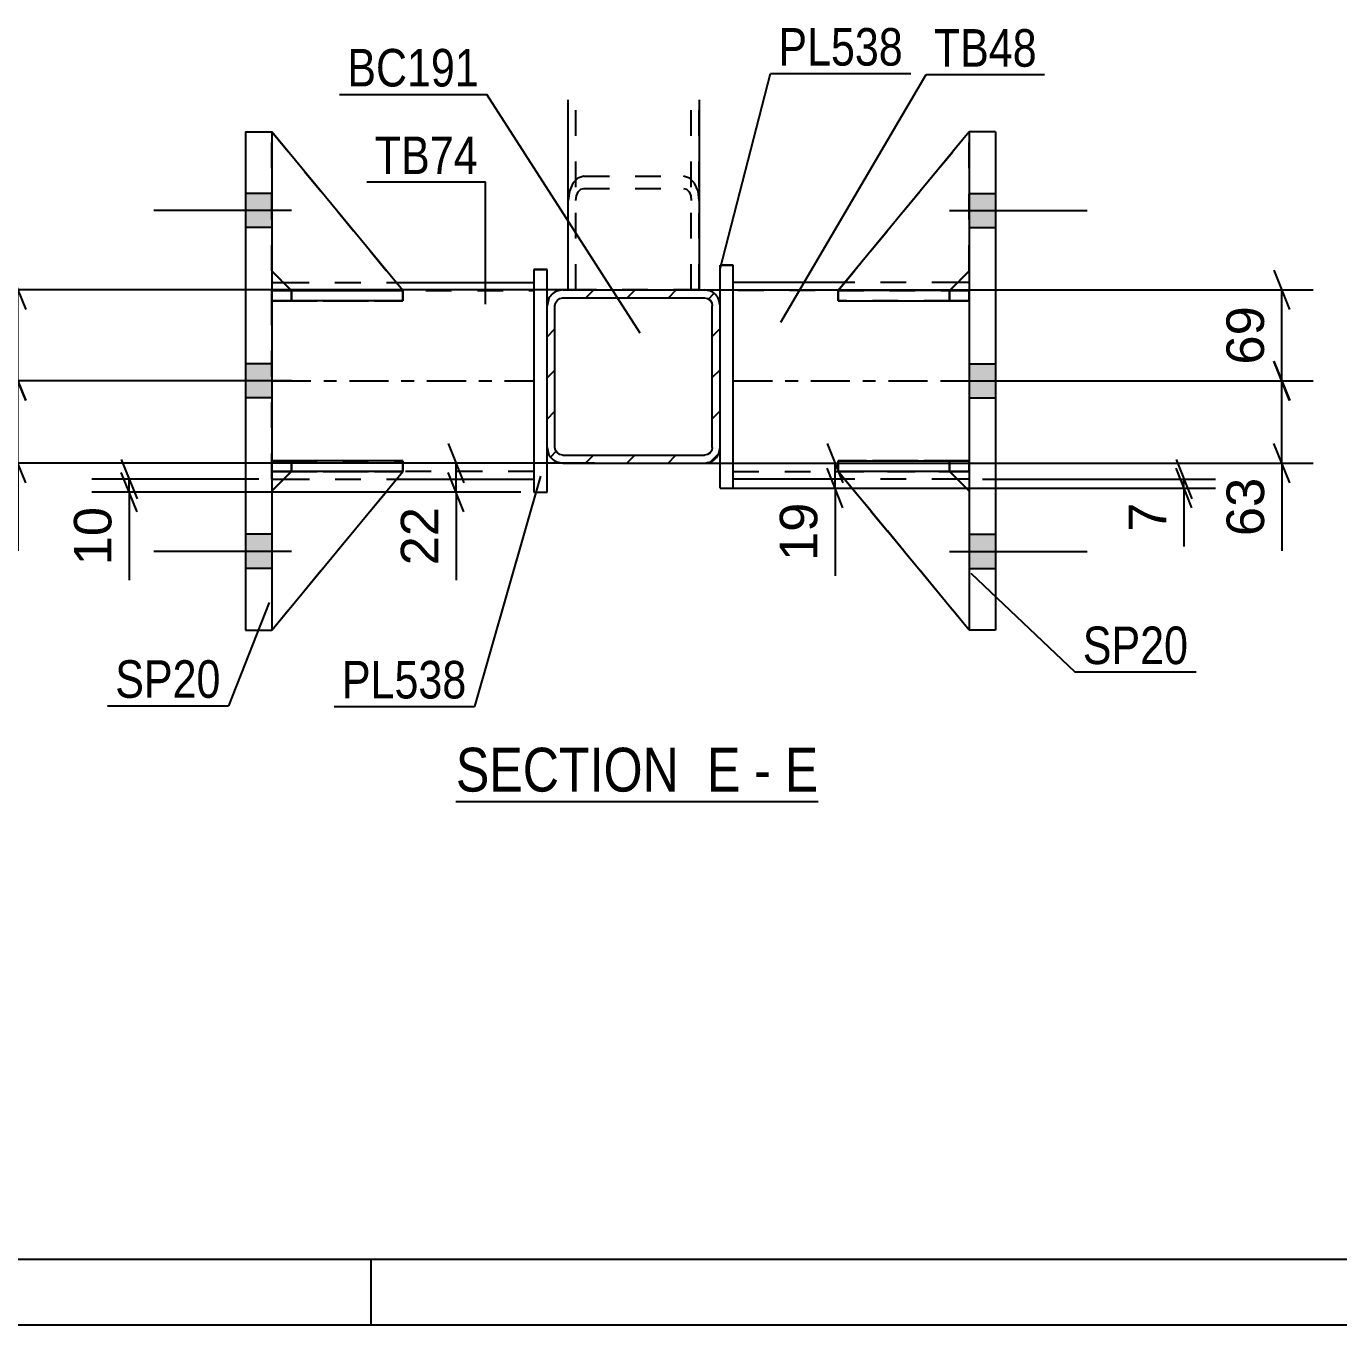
# Model space of a CAD drawing. Header units: millimetres. Extents: x 0 to 841, y 0 to 594.
# Drawn here: x 184.7 to 284.8, y 0 to 99 of the extents above; entities that cross this region are included whole.
import ezdxf

# ---------------------------------------------------------------- set-up
doc = ezdxf.new("R2010")
doc.units = ezdxf.units.MM
doc.linetypes.add('DXK_LINE_DOT2', pattern=[3.9198, 1.9599, -1.9599])
doc.linetypes.add('DXK_LINE_DOT3', pattern=[5.9187, 2.979, -0.9799, 0.9799, -0.9799])
doc.styles.add('Arial', font='arial.ttf', dxfattribs={"height": 0.2})
doc.styles.add('Arial Narrow', font='ARIALN.TTF', dxfattribs={"height": 0.2})

# ---------------------------------------------------------------- blocks, each defined once
blk = doc.blocks.new('Unknown-203724102-1113')
at = {"color": 5, "linetype": 'Continuous'}
for p, q in [((5, 5), (836, 5)), ((211, 0), (211, 5)), ((0, 0), (841, 0))]:
    blk.add_line(p, q, dxfattribs=at)
blk = doc.blocks.new('Unknown-203724102-15 - 1616')
at = {"color": 6, "linetype": 'Continuous'}
blk.add_line((217.45, 39.91), (245.09, 39.91), dxfattribs=at)
at = {"color": 0, "linetype": 'Continuous'}
for points in [[(235.55, 40.66), (235.55, 44.16), (217.45, 44.16), (217.45, 40.66)], [(239.16, 40.66), (239.16, 44.16), (236.6, 44.16), (236.6, 40.66)], [(241.49, 40.66), (241.49, 44.16), (240.21, 44.16), (240.21, 40.66)], [(245.09, 40.66), (245.09, 44.16), (242.54, 44.16), (242.54, 40.66)]]:
    blk.add_wipeout(points, dxfattribs=at)
at = {"color": 7, "linetype": 'Continuous', "style": 'Arial Narrow'}
for s, p in [('SECTION ', (217.45, 40.66)), ('E', (236.6, 40.66)), ('E', (242.54, 40.66)), ('-', (240.21, 40.66))]:
    blk.add_text(s, height=3.34, dxfattribs=at).set_placement(p)
blk = doc.blocks.new('Part-203724102-1645 - 1616')
at = {"color": 2, "linetype": 'Continuous'}
for p, q in [((246.61, 65.07), (246.61, 65.07)), ((255.11, 65.07), (246.61, 65.07)), ((256.61, 52.98), (246.61, 65.07)), ((255.11, 65.07), (255.11, 65.07)), ((255.11, 65.07), (256.61, 63.57))]:
    blk.add_line(p, q, dxfattribs=at)
at = {"color": 7, "linetype": 'DXK_LINE_DOT2'}
for p, q in [((246.61, 65.07), (255.11, 65.07)), ((256.61, 52.98), (246.61, 65.07)), ((255.11, 65.07), (256.61, 63.57)), ((256.61, 63.57), (256.61, 52.98))]:
    blk.add_line(p, q, dxfattribs=at)
blk = doc.blocks.new('Part-203724102-1847 - 1616')
at = {"color": 2, "linetype": 'Continuous'}
for p, q in [((203.41, 78.08), (203.41, 78.88)), ((203.41, 78.88), (212.17, 78.88)), ((213.41, 78.88), (213.4, 78.88)), ((213.41, 78.08), (213.41, 78.88)), ((213.41, 78.08), (203.41, 78.08)), ((203.41, 78.08), (203.41, 78.08))]:
    blk.add_line(p, q, dxfattribs=at)
at = {"color": 7, "linetype": 'DXK_LINE_DOT2'}
for p, q in [((204.91, 78.88), (203.41, 78.88)), ((204.91, 78.08), (204.91, 78.88)), ((204.91, 78.88), (213.4, 78.88)), ((203.41, 78.08), (204.91, 78.08)), ((204.91, 78.08), (213.41, 78.08))]:
    blk.add_line(p, q, dxfattribs=at)
blk = doc.blocks.new('Part-203724102-1644 - 1616')
at = {"color": 2, "linetype": 'Continuous'}
for p, q in [((247.12, 79.48), (238.61, 79.48)), ((256.61, 79.48), (255.72, 79.48)), ((247.1, 64.48), (238.61, 64.48)), ((256.61, 64.48), (255.71, 64.48))]:
    blk.add_line(p, q, dxfattribs=at)
at = {"color": 7, "linetype": 'DXK_LINE_DOT2'}
for p, q in [((238.61, 64.48), (238.61, 79.48)), ((255.72, 79.48), (247.12, 79.48)), ((256.61, 79.48), (256.61, 64.48)), ((256.61, 78.88), (238.61, 78.88)), ((238.61, 65.08), (256.61, 65.08)), ((255.71, 64.48), (247.1, 64.48))]:
    blk.add_line(p, q, dxfattribs=at)
at = {"color": 7, "linetype": 'DXK_LINE_DOT3'}
blk.add_line((238.61, 71.98), (256.61, 71.98), dxfattribs=at)
blk = doc.blocks.new('Part-203724102-1646 - 1616')
at = {"color": 7, "linetype": 'DXK_LINE_DOT2'}
for p, q in [((246.61, 65.07), (255.11, 65.07)), ((256.61, 52.98), (246.61, 65.07)), ((246.61, 65.07), (246.61, 65.07)), ((255.11, 65.07), (246.61, 65.07)), ((246.61, 65.07), (256.61, 52.98)), ((255.11, 65.07), (256.61, 63.57)), ((255.11, 65.07), (255.11, 65.07)), ((256.61, 63.57), (255.11, 65.07)), ((256.61, 63.57), (256.61, 52.98))]:
    blk.add_line(p, q, dxfattribs=at)
blk = doc.blocks.new('Part-203724102-1711 - 1616')
at = {"color": 2, "linetype": 'Continuous'}
for p, q in [((226.01, 78.91), (226.01, 93.41)), ((236.01, 93.41), (236.01, 78.91))]:
    blk.add_line(p, q, dxfattribs=at)
at = {"color": 7, "linetype": 'DXK_LINE_DOT2'}
for p, q in [((226.61, 78.91), (226.61, 93.41)), ((235.41, 78.91), (235.41, 93.41)), ((236.01, 78.91), (226.01, 78.91))]:
    blk.add_line(p, q, dxfattribs=at)
blk = doc.blocks.new('Part-203724102-1647 - 1616')
at = {"color": 2, "linetype": 'Continuous'}
for p, q in [((256.61, 90.98), (246.61, 78.87)), ((256.61, 90.98), (256.61, 90.98)), ((256.61, 90.98), (256.61, 90.98)), ((255.12, 78.88), (256.61, 80.37)), ((247.86, 78.87), (246.61, 78.87)), ((246.61, 78.87), (246.61, 78.87))]:
    blk.add_line(p, q, dxfattribs=at)
at = {"color": 7, "linetype": 'DXK_LINE_DOT2'}
for p, q in [((256.61, 90.98), (246.61, 78.87)), ((256.61, 80.37), (256.61, 90.98)), ((255.11, 78.87), (256.61, 80.37)), ((255.11, 78.87), (246.61, 78.87)), ((255.11, 78.87), (247.86, 78.87)), ((255.11, 78.87), (255.12, 78.88)), ((255.11, 78.87), (255.11, 78.87))]:
    blk.add_line(p, q, dxfattribs=at)
blk = doc.blocks.new('Part-203724102-1669 - 1616')
at = {"color": 2, "linetype": 'Continuous'}
for p, q in [((237.61, 80.81), (238.61, 80.81)), ((237.61, 77.71), (237.61, 80.81)), ((238.61, 63.81), (238.61, 80.81)), ((237.61, 63.81), (237.61, 66.92)), ((237.61, 63.81), (238.61, 63.81))]:
    blk.add_line(p, q, dxfattribs=at)
at = {"color": 7, "linetype": 'DXK_LINE_DOT2'}
for p, q in [((238.61, 80.81), (237.61, 80.81)), ((237.61, 66.92), (237.61, 77.71)), ((237.61, 63.81), (238.61, 63.81))]:
    blk.add_line(p, q, dxfattribs=at)
blk = doc.blocks.new('Part-203724102-1742 - 1616')
at = {"color": 7, "linetype": 'DXK_LINE_DOT2'}
for p, q in [((226.01, 78.91), (226.01, 93.41)), ((226.61, 78.91), (226.61, 93.41)), ((235.41, 78.91), (235.41, 93.41)), ((236.01, 78.91), (236.01, 93.41)), ((226.75, 87.45), (226.37, 87.05)), ((227.21, 87.59), (226.75, 87.45)), ((227.21, 87.59), (234.81, 87.59)), ((235.27, 87.45), (234.81, 87.59)), ((235.66, 87.05), (235.27, 87.45)), ((226.11, 86.44), (226.01, 85.73)), ((226.37, 87.05), (226.11, 86.44)), ((226.66, 86.09), (226.79, 86.39)), ((226.79, 86.39), (226.98, 86.59)), ((226.98, 86.59), (227.21, 86.66)), ((227.21, 86.66), (234.81, 86.66)), ((234.81, 86.66), (235.04, 86.59)), ((235.04, 86.59), (235.24, 86.39)), ((235.24, 86.39), (235.37, 86.09)), ((235.92, 86.44), (235.66, 87.05)), ((236.01, 85.73), (235.92, 86.44)), ((226.61, 85.73), (226.66, 86.09)), ((235.37, 86.09), (235.41, 85.73)), ((226.01, 78.91), (236.01, 78.91))]:
    blk.add_line(p, q, dxfattribs=at)
blk = doc.blocks.new('Bolt-203724102-1748 - 1616')
at = {"linetype": 'Continuous'}
for points in [[(258.61, 83.68), (258.61, 86.28), (256.61, 86.28), (256.61, 83.68)], [(258.61, 83.68), (258.61, 86.28), (256.61, 86.28), (256.61, 83.68)], [(258.61, 83.68), (258.61, 86.28), (256.61, 86.28), (256.61, 83.68)], [(258.61, 70.68), (258.61, 73.28), (256.61, 73.28), (256.61, 70.68)], [(258.61, 70.68), (258.61, 73.28), (256.61, 73.28), (256.61, 70.68)], [(258.61, 57.68), (258.61, 60.28), (256.61, 60.28), (256.61, 57.68)], [(258.61, 57.68), (258.61, 60.28), (256.61, 60.28), (256.61, 57.68)], [(258.61, 57.68), (258.61, 60.28), (256.61, 60.28), (256.61, 57.68)]]:
    blk.add_hatch(color=1, dxfattribs=at).paths.add_polyline_path(points)
at = {"color": 1, "linetype": 'Continuous'}
for p, q in [((256.61, 86.28), (258.61, 86.28)), ((256.61, 86.28), (258.61, 86.28)), ((256.61, 86.28), (258.61, 86.28)), ((255.11, 84.98), (265.61, 84.98)), ((255.11, 84.98), (265.61, 84.98)), ((255.11, 84.98), (265.61, 84.98)), ((256.61, 83.68), (258.61, 83.68)), ((256.61, 83.68), (258.61, 83.68)), ((256.61, 83.68), (258.61, 83.68)), ((256.61, 73.28), (258.61, 73.28)), ((256.61, 73.28), (258.61, 73.28)), ((255.11, 71.98), (265.61, 71.98)), ((255.11, 71.98), (265.61, 71.98)), ((256.61, 70.68), (258.61, 70.68)), ((256.61, 70.68), (258.61, 70.68)), ((256.61, 60.28), (258.61, 60.28)), ((256.61, 60.28), (258.61, 60.28)), ((256.61, 60.28), (258.61, 60.28)), ((255.11, 58.98), (265.61, 58.98)), ((255.11, 58.98), (265.61, 58.98)), ((255.11, 58.98), (265.61, 58.98)), ((256.61, 57.68), (258.61, 57.68)), ((256.61, 57.68), (258.61, 57.68)), ((256.61, 57.68), (258.61, 57.68))]:
    blk.add_line(p, q, dxfattribs=at)
blk = doc.blocks.new('Bolt-203724102-1749 - 1616')
at = {"linetype": 'Continuous'}
for points in [[(203.41, 83.68), (203.41, 86.28), (201.41, 86.28), (201.41, 83.68)], [(203.41, 83.68), (203.41, 86.28), (201.41, 86.28), (201.41, 83.68)], [(203.41, 83.68), (203.41, 86.28), (201.41, 86.28), (201.41, 83.68)], [(203.41, 70.68), (203.41, 73.28), (201.41, 73.28), (201.41, 70.68)], [(203.41, 70.68), (203.41, 73.28), (201.41, 73.28), (201.41, 70.68)], [(203.41, 57.68), (203.41, 60.28), (201.41, 60.28), (201.41, 57.68)], [(203.41, 57.68), (203.41, 60.28), (201.41, 60.28), (201.41, 57.68)], [(203.41, 57.68), (203.41, 60.28), (201.41, 60.28), (201.41, 57.68)]]:
    blk.add_hatch(color=1, dxfattribs=at).paths.add_polyline_path(points)
at = {"color": 1, "linetype": 'Continuous'}
for p, q in [((203.41, 86.28), (201.41, 86.28)), ((203.41, 86.28), (201.41, 86.28)), ((203.41, 86.28), (201.41, 86.28)), ((204.91, 84.98), (194.41, 84.98)), ((204.91, 84.98), (194.41, 84.98)), ((204.91, 84.98), (194.41, 84.98)), ((203.41, 83.68), (201.41, 83.68)), ((203.41, 83.68), (201.41, 83.68)), ((203.41, 83.68), (201.41, 83.68)), ((203.41, 73.28), (201.41, 73.28)), ((203.41, 73.28), (201.41, 73.28)), ((204.91, 71.98), (194.41, 71.98)), ((204.91, 71.98), (194.41, 71.98)), ((203.41, 70.68), (201.41, 70.68)), ((203.41, 70.68), (201.41, 70.68)), ((203.41, 60.28), (201.41, 60.28)), ((203.41, 60.28), (201.41, 60.28)), ((203.41, 60.28), (201.41, 60.28)), ((204.91, 58.98), (194.41, 58.98)), ((204.91, 58.98), (194.41, 58.98)), ((204.91, 58.98), (194.41, 58.98)), ((203.41, 57.68), (201.41, 57.68)), ((203.41, 57.68), (201.41, 57.68)), ((203.41, 57.68), (201.41, 57.68))]:
    blk.add_line(p, q, dxfattribs=at)
blk = doc.blocks.new('Part-203724102-1816 - 1616')
at = {"color": 7, "linetype": 'DXK_LINE_DOT2'}
for p, q in [((246.61, 78.08), (246.61, 78.88)), ((246.61, 78.88), (255.11, 78.88)), ((256.61, 78.88), (246.61, 78.88)), ((255.11, 78.08), (255.11, 78.88)), ((255.11, 78.88), (256.61, 78.88)), ((256.61, 78.08), (256.61, 78.88)), ((256.61, 78.08), (256.61, 78.88)), ((256.61, 78.88), (256.61, 78.88)), ((255.11, 78.08), (246.61, 78.08)), ((246.61, 78.08), (256.61, 78.08)), ((256.61, 78.08), (255.11, 78.08)), ((256.61, 78.08), (256.61, 78.08))]:
    blk.add_line(p, q, dxfattribs=at)
blk = doc.blocks.new('Part-203724102-1771 - 1616')
at = {"linetype": 'Continuous'}
h = blk.add_hatch(dxfattribs=at)
h.set_pattern_fill('', scale=0.7, style=0, pattern_type=0)
h.set_pattern_definition([(45, (236.8733, 65.8055), (-1.57154, 1.57154), [])])
h.paths.add_polyline_path([(236.41, 65.71), (236.87, 65.81), (237.26, 66.07), (237.52, 66.45), (237.61, 66.91), (237.61, 77.71), (237.52, 78.17), (237.26, 78.56), (236.87, 78.82), (236.41, 78.91), (225.61, 78.91), (225.15, 78.82), (224.77, 78.56), (224.51, 78.17), (224.41, 77.71), (224.41, 66.91), (224.51, 66.45), (224.77, 66.07), (225.15, 65.81), (225.61, 65.71)])
h.paths.add_polyline_path([(225.61, 66.31), (225.38, 66.36), (225.19, 66.49), (225.06, 66.68), (225.01, 66.91), (225.01, 77.71), (225.06, 77.94), (225.19, 78.14), (225.38, 78.27), (225.61, 78.31), (236.41, 78.31), (236.64, 78.27), (236.84, 78.14), (236.97, 77.94), (237.01, 77.71), (237.01, 66.91), (236.97, 66.68), (236.84, 66.49), (236.64, 66.36), (236.41, 66.31)])
at = {"color": 2, "linetype": 'Continuous'}
for p, q in [((224.51, 78.17), (224.41, 77.71)), ((225.06, 77.94), (225.19, 78.14)), ((225.61, 78.91), (225.15, 78.82)), ((225.19, 78.14), (225.38, 78.27)), ((225.38, 78.27), (225.61, 78.31)), ((225.61, 78.91), (236.41, 78.91)), ((225.61, 78.31), (236.41, 78.31)), ((236.87, 78.82), (236.41, 78.91)), ((236.41, 78.31), (236.64, 78.27)), ((236.64, 78.27), (236.84, 78.14)), ((236.84, 78.14), (236.97, 77.94)), ((237.61, 77.71), (237.52, 78.17)), ((224.41, 66.91), (224.41, 77.71)), ((225.01, 77.71), (225.06, 77.94)), ((225.01, 66.91), (225.01, 77.71)), ((236.97, 77.94), (237.01, 77.71)), ((237.01, 66.91), (237.01, 77.71)), ((237.61, 66.91), (237.61, 77.71)), ((224.41, 66.91), (224.51, 66.45)), ((225.06, 66.68), (225.01, 66.91)), ((225.19, 66.49), (225.06, 66.68)), ((225.38, 66.36), (225.19, 66.49)), ((225.61, 66.31), (225.38, 66.36)), ((225.61, 66.31), (236.41, 66.31)), ((236.64, 66.36), (236.41, 66.31)), ((236.84, 66.49), (236.64, 66.36)), ((236.97, 66.68), (236.84, 66.49)), ((237.01, 66.91), (236.97, 66.68)), ((237.52, 66.45), (237.61, 66.91)), ((225.15, 65.81), (225.61, 65.71)), ((225.61, 65.71), (236.41, 65.71)), ((236.41, 65.71), (236.87, 65.81))]:
    blk.add_line(p, q, dxfattribs=at)
for centre, start, end in [((225.61, 77.71), 112.5, 157.5), ((236.41, 77.71), 22.5, 67.5), ((225.61, 66.91), 202.5, 247.5), ((236.41, 66.91), 292.5, 337.5)]:
    blk.add_arc(centre, 1.2, start, end, dxfattribs=at)
blk = doc.blocks.new('Part-203724102-1781 - 1616')
at = {"color": 2, "linetype": 'Continuous'}
for p, q in [((224.41, 80.48), (223.41, 80.48)), ((223.41, 80.48), (223.41, 63.48)), ((224.41, 77.71), (224.41, 80.48)), ((224.41, 63.48), (224.41, 66.92)), ((223.41, 63.48), (224.41, 63.48))]:
    blk.add_line(p, q, dxfattribs=at)
at = {"color": 7, "linetype": 'DXK_LINE_DOT2'}
for p, q in [((223.41, 80.48), (224.41, 80.48)), ((224.41, 66.92), (224.41, 77.71)), ((223.41, 63.48), (224.41, 63.48))]:
    blk.add_line(p, q, dxfattribs=at)
blk = doc.blocks.new('Part-203724102-1790 - 1616')
at = {"color": 2, "linetype": 'Continuous'}
for p, q in [((204.91, 65.07), (203.41, 63.57)), ((203.41, 52.98), (213.41, 65.07)), ((213.41, 65.07), (204.91, 65.07)), ((204.91, 65.07), (204.91, 65.07)), ((213.41, 65.07), (213.41, 65.07))]:
    blk.add_line(p, q, dxfattribs=at)
at = {"color": 7, "linetype": 'DXK_LINE_DOT2'}
for p, q in [((203.41, 63.57), (204.91, 65.07)), ((203.41, 52.98), (213.41, 65.07)), ((204.91, 65.07), (213.41, 65.07)), ((203.41, 63.57), (203.41, 52.98))]:
    blk.add_line(p, q, dxfattribs=at)
blk = doc.blocks.new('Part-203724102-1791 - 1616')
at = {"color": 7, "linetype": 'DXK_LINE_DOT2'}
for p, q in [((204.91, 65.07), (203.41, 63.57)), ((203.41, 52.98), (213.41, 65.07)), ((203.41, 63.57), (204.91, 65.07)), ((203.41, 52.98), (213.41, 65.07)), ((213.41, 65.07), (204.91, 65.07)), ((204.91, 65.07), (204.91, 65.07)), ((204.91, 65.07), (213.41, 65.07)), ((213.41, 65.07), (213.41, 65.07)), ((203.41, 63.57), (203.41, 52.98))]:
    blk.add_line(p, q, dxfattribs=at)
blk = doc.blocks.new('Part-203724102-1792 - 1616')
at = {"color": 2, "linetype": 'Continuous'}
for p, q in [((203.41, 90.98), (203.41, 90.98)), ((203.41, 90.98), (203.41, 90.98)), ((213.41, 78.87), (203.41, 90.98)), ((204.9, 78.88), (203.41, 80.37)), ((212.17, 78.87), (213.41, 78.87)), ((213.41, 78.87), (213.41, 78.87))]:
    blk.add_line(p, q, dxfattribs=at)
at = {"color": 7, "linetype": 'DXK_LINE_DOT2'}
for p, q in [((203.41, 80.37), (203.41, 90.98)), ((203.41, 90.98), (213.41, 78.87)), ((204.91, 78.87), (203.41, 80.37)), ((204.91, 78.87), (204.9, 78.88)), ((213.41, 78.87), (204.91, 78.87)), ((204.91, 78.87), (204.91, 78.87)), ((204.91, 78.87), (212.17, 78.87))]:
    blk.add_line(p, q, dxfattribs=at)
blk = doc.blocks.new('Part-203724102-1793 - 1616')
at = {"color": 7, "linetype": 'DXK_LINE_DOT2'}
for p, q in [((203.41, 80.37), (203.41, 90.98)), ((203.41, 90.98), (213.41, 78.87)), ((203.41, 90.98), (213.41, 78.87)), ((204.91, 78.87), (203.41, 80.37)), ((204.91, 78.87), (203.41, 80.37)), ((213.41, 78.87), (204.91, 78.87)), ((204.91, 78.87), (204.91, 78.87)), ((204.91, 78.87), (213.41, 78.87)), ((213.41, 78.87), (213.41, 78.87))]:
    blk.add_line(p, q, dxfattribs=at)
blk = doc.blocks.new('Part-203724102-1794 - 1616')
at = {"color": 7, "linetype": 'DXK_LINE_DOT2'}
for p, q in [((203.41, 65.88), (204.91, 65.88)), ((213.41, 65.88), (203.41, 65.88)), ((203.41, 65.88), (203.41, 65.88)), ((203.41, 65.88), (203.41, 65.08)), ((203.41, 65.88), (203.41, 65.08)), ((204.91, 65.08), (203.41, 65.08)), ((203.41, 65.08), (213.41, 65.08)), ((203.41, 65.08), (203.41, 65.08)), ((204.91, 65.88), (213.41, 65.88)), ((204.91, 65.88), (204.91, 65.08)), ((213.41, 65.08), (204.91, 65.08)), ((213.41, 65.88), (213.41, 65.08))]:
    blk.add_line(p, q, dxfattribs=at)
blk = doc.blocks.new('Part-203724102-1795 - 1616')
at = {"color": 7, "linetype": 'DXK_LINE_DOT2'}
for p, q in [((203.41, 78.88), (204.91, 78.88)), ((213.18, 78.88), (203.41, 78.88)), ((203.41, 78.88), (203.41, 78.88)), ((203.41, 78.88), (203.41, 78.08)), ((203.41, 78.88), (203.41, 78.08)), ((204.91, 78.88), (213.41, 78.88)), ((204.91, 78.88), (204.91, 78.08)), ((213.41, 78.88), (213.41, 78.08)), ((204.91, 78.08), (203.41, 78.08)), ((203.41, 78.08), (213.41, 78.08)), ((203.41, 78.08), (203.41, 78.08)), ((213.41, 78.08), (204.91, 78.08))]:
    blk.add_line(p, q, dxfattribs=at)
blk = doc.blocks.new('Part-203724102-1814 - 1616')
at = {"color": 7, "linetype": 'DXK_LINE_DOT2'}
for p, q in [((256.61, 90.98), (246.61, 78.87)), ((246.61, 78.87), (256.61, 90.98)), ((256.61, 80.37), (256.61, 90.98)), ((255.11, 78.87), (256.61, 80.37)), ((255.11, 78.87), (256.61, 80.37)), ((246.61, 78.87), (255.11, 78.87)), ((246.61, 78.87), (246.61, 78.87)), ((255.11, 78.87), (246.61, 78.87)), ((255.11, 78.87), (255.11, 78.87))]:
    blk.add_line(p, q, dxfattribs=at)
blk = doc.blocks.new('Part-203724102-1815 - 1616')
at = {"color": 7, "linetype": 'DXK_LINE_DOT2'}
for p, q in [((246.61, 65.08), (246.61, 65.88)), ((246.61, 65.88), (255.11, 65.88)), ((256.61, 65.88), (246.61, 65.88)), ((255.11, 65.08), (246.61, 65.08)), ((246.61, 65.08), (256.61, 65.08)), ((255.11, 65.08), (255.11, 65.88)), ((255.11, 65.88), (256.61, 65.88)), ((256.61, 65.08), (255.11, 65.08)), ((256.61, 65.08), (256.61, 65.88)), ((256.61, 65.08), (256.61, 65.88)), ((256.61, 65.88), (256.61, 65.88)), ((256.61, 65.08), (256.61, 65.08))]:
    blk.add_line(p, q, dxfattribs=at)
blk = doc.blocks.new('Part-203724102-1817 - 1616')
at = {"color": 2, "linetype": 'Continuous'}
for p, q in [((246.61, 65.88), (256.61, 65.88)), ((246.61, 65.88), (246.61, 65.08)), ((256.61, 65.08), (246.61, 65.08)), ((256.61, 65.88), (256.61, 65.88)), ((256.61, 65.08), (256.61, 65.88))]:
    blk.add_line(p, q, dxfattribs=at)
at = {"color": 7, "linetype": 'DXK_LINE_DOT2'}
for p, q in [((255.11, 65.88), (246.61, 65.88)), ((246.61, 65.08), (255.11, 65.08)), ((256.61, 65.88), (255.11, 65.88)), ((255.11, 65.88), (255.11, 65.08)), ((255.11, 65.08), (256.61, 65.08)), ((256.61, 65.88), (256.61, 65.88))]:
    blk.add_line(p, q, dxfattribs=at)
blk = doc.blocks.new('Part-203724102-1818 - 1616')
at = {"color": 2, "linetype": 'Continuous'}
for p, q in [((246.62, 78.88), (246.61, 78.88)), ((246.61, 78.88), (246.61, 78.08)), ((256.61, 78.88), (247.86, 78.88)), ((256.61, 78.88), (256.61, 78.88)), ((256.61, 78.88), (256.61, 78.08)), ((246.61, 78.08), (256.61, 78.08))]:
    blk.add_line(p, q, dxfattribs=at)
at = {"color": 7, "linetype": 'DXK_LINE_DOT2'}
for p, q in [((247.86, 78.88), (246.62, 78.88)), ((255.11, 78.88), (246.62, 78.88)), ((255.11, 78.88), (256.61, 78.88)), ((255.11, 78.88), (255.11, 78.08)), ((256.61, 78.88), (256.61, 78.88)), ((246.61, 78.08), (255.11, 78.08)), ((255.11, 78.08), (256.61, 78.08))]:
    blk.add_line(p, q, dxfattribs=at)
blk = doc.blocks.new('Part-203724102-1833 - 1616')
at = {"color": 2, "linetype": 'Continuous'}
for p, q in [((203.41, 79.48), (204.31, 79.48)), ((212.91, 79.48), (223.41, 79.48)), ((203.41, 64.48), (204.32, 64.48)), ((212.92, 64.48), (223.41, 64.48))]:
    blk.add_line(p, q, dxfattribs=at)
at = {"color": 7, "linetype": 'DXK_LINE_DOT2'}
for p, q in [((203.41, 64.48), (203.41, 79.48)), ((204.31, 79.48), (212.91, 79.48)), ((223.41, 79.48), (223.41, 64.48)), ((203.41, 78.88), (223.41, 78.88)), ((223.41, 65.08), (203.41, 65.08)), ((204.32, 64.48), (212.92, 64.48))]:
    blk.add_line(p, q, dxfattribs=at)
at = {"color": 7, "linetype": 'DXK_LINE_DOT3'}
blk.add_line((203.41, 71.98), (223.41, 71.98), dxfattribs=at)
blk = doc.blocks.new('Part-203724102-1846 - 1616')
at = {"color": 2, "linetype": 'Continuous'}
for p, q in [((203.41, 65.08), (203.41, 65.88)), ((213.41, 65.88), (203.41, 65.88)), ((213.41, 65.08), (203.41, 65.08)), ((203.41, 65.08), (203.41, 65.08)), ((213.41, 65.08), (213.41, 65.88))]:
    blk.add_line(p, q, dxfattribs=at)
at = {"color": 7, "linetype": 'DXK_LINE_DOT2'}
for p, q in [((204.91, 65.88), (203.41, 65.88)), ((203.41, 65.08), (204.91, 65.08)), ((204.91, 65.08), (204.91, 65.88)), ((213.41, 65.88), (204.91, 65.88)), ((204.91, 65.08), (213.41, 65.08))]:
    blk.add_line(p, q, dxfattribs=at)
blk = doc.blocks.new('Part-203724102-1862 - 1616')
at = {"color": 2, "linetype": 'Continuous'}
for p, q in [((258.61, 90.98), (256.61, 90.98)), ((256.61, 90.98), (256.61, 52.98)), ((258.61, 90.98), (258.61, 52.98)), ((258.61, 52.98), (256.61, 52.98))]:
    blk.add_line(p, q, dxfattribs=at)
blk = doc.blocks.new('Part-203724102-1867 - 1616')
at = {"color": 2, "linetype": 'Continuous'}
for p, q in [((201.41, 90.98), (203.41, 90.98)), ((201.41, 90.98), (201.41, 52.98)), ((203.41, 90.98), (203.41, 52.98)), ((201.41, 52.98), (203.41, 52.98))]:
    blk.add_line(p, q, dxfattribs=at)
blk = doc.blocks.new('StraightDimension-203724102-1914 - 1616')
at = {"color": 7, "linetype": 'Continuous'}
for p, q in [((272.38, 65.98), (273.58, 62.98)), ((273.58, 62.31), (272.38, 65.31)), ((257.61, 64.48), (275.38, 64.48)), ((272.98, 63.81), (272.98, 64.48)), ((239.61, 63.81), (275.38, 63.81)), ((272.98, 63.81), (272.98, 59.34)), ((272.98, 63.81), (272.98, 59.34))]:
    blk.add_line(p, q, dxfattribs=at)
at = {"color": 0}
blk.add_wipeout([(272.23, 63.29), (268.03, 63.29), (268.03, 59.87), (272.23, 59.87)], dxfattribs=at)
at = {"color": 3, "style": 'Arial'}
blk.add_text('7', height=2.87, rotation=90.0002, dxfattribs=at).set_placement((271.63, 60.47))
blk = doc.blocks.new('StraightDimension-203724102-1966 - 1616')
at = {"color": 7, "linetype": 'Continuous'}
for p, q in [((279.84, 80.41), (281.04, 77.41)), ((235.54, 78.91), (282.84, 78.91)), ((280.44, 71.98), (280.44, 78.91)), ((281.04, 70.48), (279.84, 73.48)), ((259.61, 71.98), (282.84, 71.98))]:
    blk.add_line(p, q, dxfattribs=at)
at = {"color": 0}
blk.add_wipeout([(279.69, 78.27), (275.49, 78.27), (275.49, 72.62), (279.69, 72.62)], dxfattribs=at)
at = {"color": 3, "style": 'Arial'}
blk.add_text('69', height=2.865, rotation=90.0002, dxfattribs=at).set_placement((279.09, 73.22))
blk = doc.blocks.new('StraightDimension-203724102-1925 - 1616')
at = {"color": 7, "linetype": 'Continuous'}
for p, q in [((183.44, 73.48), (184.64, 70.48)), ((200.41, 71.98), (181.19, 71.98)), ((184.04, 65.71), (184.04, 71.98)), ((184.64, 64.21), (183.44, 67.21)), ((228.02, 65.71), (181.19, 65.71)), ((184.04, 65.71), (184.04, 59.02)), ((184.04, 65.71), (184.04, 59.02))]:
    blk.add_line(p, q, dxfattribs=at)
at = {"color": 0}
blk.add_wipeout([(183.29, 65.19), (179.09, 65.19), (179.09, 59.54), (183.29, 59.54)], dxfattribs=at)
at = {"color": 3, "style": 'Arial'}
blk.add_text('63', height=2.865, rotation=90.0002, dxfattribs=at).set_placement((182.69, 60.14))
blk = doc.blocks.new('StraightDimension-203724102-1879 - 1616')
at = {"color": 7, "linetype": 'Continuous'}
for p, q in [((191.93, 65.98), (193.13, 62.98)), ((202.41, 64.48), (189.68, 64.48)), ((193.13, 61.98), (191.93, 64.98)), ((192.53, 63.48), (192.53, 64.48)), ((222.41, 63.48), (189.68, 63.48)), ((192.53, 63.48), (192.53, 56.78)), ((192.53, 63.48), (192.53, 56.78))]:
    blk.add_line(p, q, dxfattribs=at)
at = {"color": 0}
blk.add_wipeout([(191.78, 62.95), (187.58, 62.95), (187.58, 57.31), (191.78, 57.31)], dxfattribs=at)
at = {"color": 3, "style": 'Arial'}
blk.add_text('10', height=2.865, rotation=90.0002, dxfattribs=at).set_placement((191.18, 57.91))
blk = doc.blocks.new('StraightDimension-203724102-1903 - 1616')
at = {"color": 7, "linetype": 'Continuous'}
for p, q in [((216.87, 67.21), (218.07, 64.21)), ((225.81, 65.71), (214.62, 65.71)), ((217.47, 63.48), (217.47, 65.71)), ((218.07, 61.98), (216.87, 64.98)), ((222.41, 63.48), (214.62, 63.48)), ((217.47, 63.48), (217.47, 56.78)), ((217.47, 63.48), (217.47, 56.78))]:
    blk.add_line(p, q, dxfattribs=at)
at = {"color": 0}
blk.add_wipeout([(216.72, 62.95), (212.52, 62.95), (212.52, 57.31), (216.72, 57.31)], dxfattribs=at)
at = {"color": 3, "style": 'Arial'}
blk.add_text('22', height=2.865, rotation=90.0002, dxfattribs=at).set_placement((216.12, 57.91))
blk = doc.blocks.new('StraightDimension-203724102-1892 - 1616')
at = {"color": 7, "linetype": 'Continuous'}
for p, q in [((245.77, 67.21), (246.97, 64.21)), ((236.02, 65.71), (248.77, 65.71)), ((246.97, 62.31), (245.77, 65.31)), ((246.37, 63.81), (246.37, 65.71)), ((238.61, 63.81), (248.77, 63.81)), ((246.37, 63.81), (246.37, 57.12)), ((246.37, 63.81), (246.37, 57.12))]:
    blk.add_line(p, q, dxfattribs=at)
at = {"color": 0}
blk.add_wipeout([(245.62, 63.29), (241.42, 63.29), (241.42, 57.64), (245.62, 57.64)], dxfattribs=at)
at = {"color": 3, "style": 'Arial'}
blk.add_text('19', height=2.865, rotation=90.0002, dxfattribs=at).set_placement((245.02, 58.24))
blk = doc.blocks.new('StraightDimension-203724102-1938 - 1616')
at = {"color": 7, "linetype": 'Continuous'}
for p, q in [((183.44, 80.41), (184.64, 77.41)), ((228.02, 78.91), (181.19, 78.91)), ((184.04, 71.98), (184.04, 78.91)), ((184.64, 70.48), (183.44, 73.48)), ((200.41, 71.98), (181.19, 71.98))]:
    blk.add_line(p, q, dxfattribs=at)
at = {"color": 0}
blk.add_wipeout([(183.29, 78.27), (179.09, 78.27), (179.09, 72.62), (183.29, 72.62)], dxfattribs=at)
at = {"color": 3, "style": 'Arial'}
blk.add_text('69', height=2.865, rotation=90.0002, dxfattribs=at).set_placement((182.69, 73.22))
blk = doc.blocks.new('StraightDimension-203724102-1953 - 1616')
at = {"color": 7, "linetype": 'Continuous'}
for p, q in [((279.85, 73.48), (281.05, 70.48)), ((259.61, 71.98), (282.85, 71.98)), ((280.45, 65.71), (280.45, 71.98)), ((281.05, 64.21), (279.85, 67.21)), ((237.41, 65.71), (282.85, 65.71)), ((280.45, 65.71), (280.45, 59.02)), ((280.45, 65.71), (280.45, 59.02))]:
    blk.add_line(p, q, dxfattribs=at)
at = {"color": 0}
blk.add_wipeout([(279.7, 65.19), (275.5, 65.19), (275.5, 59.54), (279.7, 59.54)], dxfattribs=at)
at = {"color": 3, "style": 'Arial'}
blk.add_text('63', height=2.865, rotation=90.0002, dxfattribs=at).set_placement((279.1, 60.14))
blk = doc.blocks.new('Mark-203724102-1640 - 1616')
at = {"color": 30, "linetype": 'Continuous'}
for p, q in [((242.24, 76.45), (253.31, 95.34)), ((253.31, 95.34), (262.36, 95.34))]:
    blk.add_line(p, q, dxfattribs=at)
at = {"color": 0}
blk.add_wipeout([(261.76, 95.94), (261.76, 98.94), (253.91, 98.94), (253.91, 95.94)], dxfattribs=at)
blk.add_wipeout([(261.76, 95.94), (261.76, 98.94), (253.91, 98.94), (253.91, 95.94)], dxfattribs=at)
at = {"color": 3, "style": 'Arial Narrow'}
blk.add_text('TB48', height=2.863, dxfattribs=at).set_placement((253.91, 95.94))
blk = doc.blocks.new('Mark-203724102-1665 - 1616')
at = {"color": 30, "linetype": 'Continuous'}
for p, q in [((237.61, 80.52), (241.45, 95.42)), ((241.45, 95.42), (252.16, 95.42))]:
    blk.add_line(p, q, dxfattribs=at)
at = {"color": 0}
blk.add_wipeout([(251.56, 96.02), (251.56, 99.02), (242.05, 99.02), (242.05, 96.02)], dxfattribs=at)
blk.add_wipeout([(251.56, 96.02), (251.56, 99.02), (242.05, 99.02), (242.05, 96.02)], dxfattribs=at)
at = {"color": 3, "style": 'Arial Narrow'}
blk.add_text('PL538', height=2.863, dxfattribs=at).set_placement((242.05, 96.02))
blk = doc.blocks.new('Mark-203724102-1777 - 1616')
at = {"color": 30, "linetype": 'Continuous'}
for p in [(223.9, 64.72), (208.16, 47.16)]:
    blk.add_line(p, (218.87, 47.16), dxfattribs=at)
at = {"color": 0}
blk.add_wipeout([(218.27, 47.76), (218.27, 50.76), (208.76, 50.76), (208.76, 47.76)], dxfattribs=at)
blk.add_wipeout([(218.27, 47.76), (218.27, 50.76), (208.76, 50.76), (208.76, 47.76)], dxfattribs=at)
at = {"color": 3, "style": 'Arial Narrow'}
blk.add_text('PL538', height=2.863, dxfattribs=at).set_placement((208.76, 47.76))
blk = doc.blocks.new('Mark-203724102-1767 - 1616')
at = {"color": 30, "linetype": 'Continuous'}
for p in [(208.57, 93.83), (231.51, 75.62)]:
    blk.add_line(p, (219.82, 93.83), dxfattribs=at)
at = {"color": 0}
blk.add_wipeout([(219.22, 94.43), (219.22, 97.43), (209.17, 97.43), (209.17, 94.43)], dxfattribs=at)
blk.add_wipeout([(219.22, 94.43), (219.22, 97.43), (209.17, 97.43), (209.17, 94.43)], dxfattribs=at)
at = {"color": 3, "style": 'Arial Narrow'}
blk.add_text('BC191', height=2.863, dxfattribs=at).set_placement((209.17, 94.43))
blk = doc.blocks.new('Mark-203724102-1858 - 1616')
at = {"color": 30, "linetype": 'Continuous'}
for p, q in [((256.74, 57.32), (264.67, 49.78)), ((264.67, 49.78), (273.91, 49.78))]:
    blk.add_line(p, q, dxfattribs=at)
at = {"color": 0}
blk.add_wipeout([(273.31, 50.38), (273.31, 53.38), (265.27, 53.38), (265.27, 50.38)], dxfattribs=at)
blk.add_wipeout([(273.31, 50.38), (273.31, 53.38), (265.27, 53.38), (265.27, 50.38)], dxfattribs=at)
at = {"color": 3, "style": 'Arial Narrow'}
blk.add_text('SP20', height=2.863, dxfattribs=at).set_placement((265.27, 50.38))
blk = doc.blocks.new('Mark-203724102-1829 - 1616')
at = {"color": 30, "linetype": 'Continuous'}
for p in [(210.67, 87.15), (219.72, 77.84)]:
    blk.add_line(p, (219.72, 87.15), dxfattribs=at)
at = {"color": 0}
blk.add_wipeout([(219.12, 87.75), (219.12, 90.75), (211.27, 90.75), (211.27, 87.75)], dxfattribs=at)
blk.add_wipeout([(219.12, 87.75), (219.12, 90.75), (211.27, 90.75), (211.27, 87.75)], dxfattribs=at)
at = {"color": 3, "style": 'Arial Narrow'}
blk.add_text('TB74', height=2.863, dxfattribs=at).set_placement((211.27, 87.75))
blk = doc.blocks.new('Mark-203724102-1863 - 1616')
at = {"color": 30, "linetype": 'Continuous'}
for p in [(203.21, 55.08), (190.87, 47.21)]:
    blk.add_line(p, (200.11, 47.21), dxfattribs=at)
at = {"color": 0}
blk.add_wipeout([(199.51, 47.81), (199.51, 50.81), (191.47, 50.81), (191.47, 47.81)], dxfattribs=at)
blk.add_wipeout([(199.51, 47.81), (199.51, 50.81), (191.47, 50.81), (191.47, 47.81)], dxfattribs=at)
at = {"color": 3, "style": 'Arial Narrow'}
blk.add_text('SP20', height=2.863, dxfattribs=at).set_placement((191.47, 47.81))

msp = doc.modelspace()

# ---------------------------------------------------------------- block references
for name in ['Unknown-203724102-1113', 'Part-203724102-1711 - 1616', 'Part-203724102-1742 - 1616', 'Part-203724102-1867 - 1616', 'Part-203724102-1792 - 1616', 'Part-203724102-1793 - 1616', 'Part-203724102-1647 - 1616', 'Part-203724102-1814 - 1616', 'Part-203724102-1862 - 1616', 'Bolt-203724102-1749 - 1616', 'Bolt-203724102-1748 - 1616', 'Part-203724102-1781 - 1616', 'Part-203724102-1669 - 1616', 'Part-203724102-1833 - 1616', 'Part-203724102-1644 - 1616', 'Part-203724102-1847 - 1616', 'Part-203724102-1795 - 1616', 'Part-203724102-1771 - 1616', 'Part-203724102-1816 - 1616', 'Part-203724102-1818 - 1616', 'Part-203724102-1794 - 1616', 'Part-203724102-1846 - 1616', 'Part-203724102-1815 - 1616', 'Part-203724102-1817 - 1616', 'Part-203724102-1790 - 1616', 'Part-203724102-1791 - 1616', 'Part-203724102-1645 - 1616', 'Part-203724102-1646 - 1616']:
    msp.add_blockref(name, (0, 0))

# ---------------------------------------------------------------- next in the draw order: block references
for name in ['StraightDimension-203724102-1966 - 1616', 'StraightDimension-203724102-1925 - 1616', 'StraightDimension-203724102-1914 - 1616', 'Mark-203724102-1858 - 1616', 'Mark-203724102-1863 - 1616', 'Unknown-203724102-15 - 1616']:
    msp.add_blockref(name, (0, 0))

# ---------------------------------------------------------------- next in the draw order: block references
for name in ['Mark-203724102-1640 - 1616', 'StraightDimension-203724102-1938 - 1616', 'StraightDimension-203724102-1892 - 1616', 'StraightDimension-203724102-1879 - 1616']:
    msp.add_blockref(name, (0, 0))

# ---------------------------------------------------------------- next in the draw order: block references
for name in ['Mark-203724102-1665 - 1616', 'Mark-203724102-1767 - 1616', 'StraightDimension-203724102-1953 - 1616', 'StraightDimension-203724102-1903 - 1616']:
    msp.add_blockref(name, (0, 0))

# ---------------------------------------------------------------- next in the draw order: block references
for name in ['Mark-203724102-1829 - 1616', 'Mark-203724102-1777 - 1616']:
    msp.add_blockref(name, (0, 0))

doc.saveas('drawing.dxf')
